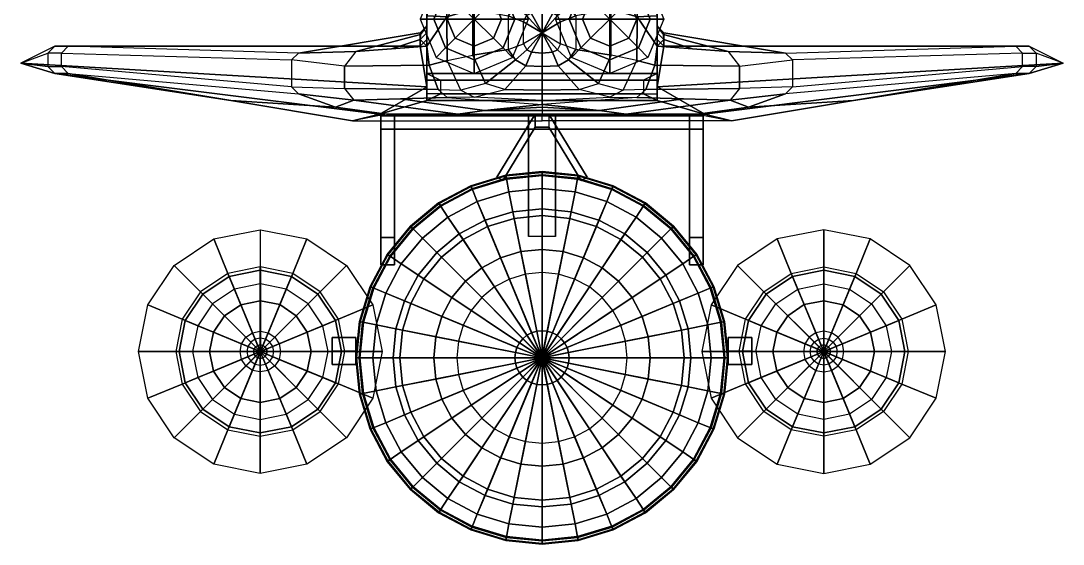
# Model space of a CAD drawing. Extents: x -203.4 to -126.4, y -13.8 to 63.5.
# Drawn here: x -203.4 to -126.4, y -13.8 to 24.9 of the extents above; entities that cross this region are included whole.
import ezdxf

# ---------------------------------------------------------------- set-up
doc = ezdxf.new("R2010")
doc.units = 0
doc.layers.get('0').update_dxf_attribs({"linetype": 'CONTINUOUS'})
for name, color, linetype in [('EXTERNAL_TANK', 7, 'CONTINUOUS'), ('LEFT_SRB', 7, 'CONTINUOUS'), ('ORBITER', 7, 'CONTINUOUS'), ('ORBITER_MOUNTS', 2, 'CONTINUOUS'), ('RIGHT_SRB', 7, 'CONTINUOUS')]:
    doc.layers.add(name, color=color, linetype=linetype)

# ---------------------------------------------------------------- blocks, each defined once
blk = doc.blocks.new('QTR_SRB')
at = {"linetype": 'CONTINUOUS'}
for points in [[(-27.059, 0.462, 12), (-26.583, -1.93, 12), (-29.124, -2.982, 4), (-29.809, 0.462, 4)], [(-26.583, -1.93, 12), (-25.228, -3.957, 12), (-27.173, -5.902, 4), (-29.124, -2.982, 4)], [(-25.228, -3.957, 12), (-23.2, -5.312, 12), (-24.253, -7.853, 4), (-27.173, -5.902, 4)], [(-23.2, -5.312, 12), (-20.809, -5.788, 12), (-20.809, -8.538, 4), (-24.253, -7.853, 4)]]:
    blk.add_3dface(points, dxfattribs=at)
at = {"color": 250, "linetype": 'CONTINUOUS'}
for points in [[(-27.059, 0.462, 12), (-26.583, -1.93, 12), (-20.809, 0.462, 12), (-27.059, 0.462, 12)], [(-26.583, -1.93, 12), (-25.228, -3.957, 12), (-20.809, 0.462, 12), (-26.583, -1.93, 12)], [(-25.228, -3.957, 12), (-23.2, -5.312, 12), (-20.809, 0.462, 12), (-25.228, -3.957, 12)], [(-23.2, -5.312, 12), (-20.809, -5.788, 12), (-20.809, 0.462, 12), (-23.2, -5.312, 12)]]:
    blk.add_3dface(points, dxfattribs=at)
at = {"color": 7, "linetype": 'CONTINUOUS'}
for points in [[(-26.583, -1.93, 12), (-26.352, -1.834, 12.75), (-26.809, 0.462, 12.75), (-27.059, 0.462, 12)], [(-21.733, 0.079, 140.05), (-26.352, -1.834, 125.05), (-26.809, 0.462, 125.05), (-21.809, 0.462, 140.05)], [(-26.352, -1.834, 12.75), (-26.352, -1.834, 125.05), (-26.809, 0.462, 125.05), (-26.809, 0.462, 12.75)], [(-21.516, -0.245, 140.05), (-25.051, -3.781, 125.05), (-26.352, -1.834, 125.05), (-21.733, 0.079, 140.05)], [(-21.309, 0.462, 140.65), (-21.809, 0.462, 140.05), (-21.733, 0.079, 140.05), (-21.271, 0.271, 140.65)], [(-21.271, 0.271, 140.65), (-21.733, 0.079, 140.05), (-21.516, -0.245, 140.05), (-21.162, 0.108, 140.65)], [(-21.162, 0.108, 140.65), (-21.516, -0.245, 140.05), (-21.191, -0.462, 140.05), (-21, 0, 140.65)], [(-21.309, 0.462, 140.65), (-21.271, 0.271, 140.65), (-20.809, 0.462, 140.85), (-21.309, 0.462, 140.65)], [(-21.271, 0.271, 140.65), (-21.162, 0.108, 140.65), (-20.809, 0.462, 140.85), (-21.271, 0.271, 140.65)], [(-21, 0, 140.65), (-21.191, -0.462, 140.05), (-20.809, -0.538, 140.05), (-20.809, -0.038, 140.65)], [(-21.162, 0.108, 140.65), (-21, 0, 140.65), (-20.809, 0.462, 140.85), (-21.162, 0.108, 140.65)], [(-21, 0, 140.65), (-20.809, -0.038, 140.65), (-20.809, 0.462, 140.85), (-21, 0, 140.65)], [(-21.191, -0.462, 140.05), (-23.105, -5.081, 125.05), (-25.051, -3.781, 125.05), (-21.516, -0.245, 140.05)], [(-20.809, -0.538, 140.05), (-20.809, -5.538, 125.05), (-23.105, -5.081, 125.05), (-21.191, -0.462, 140.05)], [(-25.228, -3.957, 12), (-25.051, -3.781, 12.75), (-26.352, -1.834, 12.75), (-26.583, -1.93, 12)], [(-25.051, -3.781, 12.75), (-25.051, -3.781, 125.05), (-26.352, -1.834, 125.05), (-26.352, -1.834, 12.75)], [(-23.2, -5.312, 12), (-23.105, -5.081, 12.75), (-25.051, -3.781, 12.75), (-25.228, -3.957, 12)], [(-23.105, -5.081, 12.75), (-23.105, -5.081, 125.05), (-25.051, -3.781, 125.05), (-25.051, -3.781, 12.75)], [(-20.809, -5.788, 12), (-20.809, -5.538, 12.75), (-23.105, -5.081, 12.75), (-23.2, -5.312, 12)], [(-20.809, -5.538, 12.75), (-20.809, -5.538, 125.05), (-23.105, -5.081, 125.05), (-23.105, -5.081, 12.75)]]:
    blk.add_3dface(points, dxfattribs=at)
at = {"color": 23, "linetype": 'CONTINUOUS'}
for points in [[(-26.352, -1.834), (-26.809, 0.462), (-25.809, 0.462, 4), (-25.428, -1.451, 4)], [(-24.559, 0.462, 8), (-25.809, 0.462, 4), (-25.428, -1.451, 4), (-24.273, -0.973, 8)], [(-24.559, 0.462, 8), (-24.273, -0.973, 8), (-22.194, -0.112, 12), (-22.309, 0.462, 12)], [(-24.273, -0.973, 8), (-23.46, -2.19, 8), (-21.869, -0.599, 12), (-22.194, -0.112, 12)], [(-23.46, -2.19, 8), (-22.244, -3.003, 8), (-21.383, -0.924, 12), (-21.869, -0.599, 12)], [(-25.051, -3.781), (-26.352, -1.834), (-25.428, -1.451, 4), (-24.344, -3.074, 4)], [(-24.273, -0.973, 8), (-25.428, -1.451, 4), (-24.344, -3.074, 4), (-23.46, -2.19, 8)], [(-22.244, -3.003, 8), (-20.809, -3.288, 8), (-20.809, -1.038, 12), (-21.383, -0.924, 12)], [(-23.46, -2.19, 8), (-24.344, -3.074, 4), (-22.722, -4.157, 4), (-22.244, -3.003, 8)], [(-23.105, -5.081), (-25.051, -3.781), (-24.344, -3.074, 4), (-22.722, -4.157, 4)], [(-22.244, -3.003, 8), (-22.722, -4.157, 4), (-20.809, -4.538, 4), (-20.809, -3.288, 8)], [(-20.809, -5.538), (-23.105, -5.081), (-22.722, -4.157, 4), (-20.809, -4.538, 4)]]:
    blk.add_3dface(points, dxfattribs=at)
blk = doc.blocks.new('SRB')
at = {"color": 7, "linetype": 'CONTINUOUS'}
for points in [[(-15.5, 0.5, 122.65), (-13.75, 0.5, 122.65), (-13.75, 1.5, 122.65), (-15.5, 1.5, 122.65)], [(-15.5, 1.5, 122.65), (-15.5, 1.5, 117.65), (-13.75, 1.5, 119.65), (-13.75, 1.5, 122.65)], [(-15.5, 0.5, 117.65), (-15.5, 1.5, 117.65), (-13.75, 1.5, 119.65), (-13.75, 0.5, 119.65)], [(-13.75, 0.5, 119.65), (-13.75, 0.5, 122.65), (-13.75, 1.5, 122.65), (-13.75, 1.5, 119.65)], [(-15.5, 0.5, 122.65), (-15.5, 0.5, 117.65), (-13.75, 0.5, 119.65), (-13.75, 0.5, 122.65)], [(-15.5, 0.5, 117.65), (-15.5, -0.5, 117.65), (-13.75, -0.5, 119.65), (-13.75, 0.5, 119.65)], [(-15.5, 0.5, 122.65), (-15.5, 0.5, 117.65), (-13.75, 0.5, 119.65), (-13.75, 0.5, 122.65)], [(-15.5, 0.5, 122.65), (-13.75, 0.5, 122.65), (-13.75, -0.5, 122.65), (-15.5, -0.5, 122.65)], [(-15.5, 0.5, 40.65), (-15.5, -0.5, 40.65), (-13.75, -0.5, 42.65), (-13.75, 0.5, 42.65)], [(-15.5, 0.5, 45.65), (-15.5, 0.5, 40.65), (-13.75, 0.5, 42.65), (-13.75, 0.5, 45.65)], [(-15.5, 0.5, 45.65), (-13.75, 0.5, 45.65), (-13.75, -0.5, 45.65), (-15.5, -0.5, 45.65)], [(-13.75, 0.5, 119.65), (-13.75, 0.5, 122.65), (-13.75, -0.5, 122.65), (-13.75, -0.5, 119.65)], [(-13.75, 0.5, 42.65), (-13.75, 0.5, 45.65), (-13.75, -0.5, 45.65), (-13.75, -0.5, 42.65)], [(-15.5, -0.5, 122.65), (-15.5, -0.5, 117.65), (-13.75, -0.5, 119.65), (-13.75, -0.5, 122.65)], [(-15.5, -0.5, 45.65), (-15.5, -0.5, 40.65), (-13.75, -0.5, 42.65), (-13.75, -0.5, 45.65)]]:
    blk.add_3dface(points, dxfattribs=at)
for p, rotation in [((-21.271, -20.347), 270), ((-41.617, 0.924), 180), ((-20.347, 21.271), 90)]:
    blk.add_blockref('QTR_SRB', p, dxfattribs=dict(rotation=rotation))
blk.add_blockref('QTR_SRB', (0, 0))
blk = doc.blocks.new('QTR_TANK')
at = {"color": 42}
for points in [[(13.693, 0, 111.342), (13.457, 0, 111.342), (13.198, -2.625, 111.342), (13.43, -2.671, 111.342)], [(13.457, 0, 110.987), (13.693, 0, 110.987), (13.43, -2.671, 110.987), (13.198, -2.625, 110.987)], [(13.75, 0, 132.5), (13.516, 0, 132.5), (13.256, -2.637, 132.5), (13.486, -2.682, 132.5)], [(13.516, 0, 132.11), (13.693, 0, 132.11), (13.43, -2.671, 132.11), (13.256, -2.637, 132.11)], [(13.693, 0, 132.11), (13.693, 0, 111.342), (13.43, -2.671, 111.342), (13.43, -2.671, 132.11)], [(13.43, -2.671, 111.342), (13.198, -2.625, 111.342), (12.433, -5.15, 111.342), (12.651, -5.24, 111.342)], [(13.198, -2.625, 110.987), (13.43, -2.671, 110.987), (12.651, -5.24, 110.987), (12.433, -5.15, 110.987)], [(13.486, -2.682, 132.5), (13.256, -2.637, 132.5), (12.487, -5.172, 132.5), (12.703, -5.262, 132.5)], [(13.256, -2.637, 132.11), (13.43, -2.671, 132.11), (12.651, -5.24, 132.11), (12.487, -5.172, 132.11)], [(13.43, -2.671, 132.11), (13.43, -2.671, 111.342), (12.651, -5.24, 111.342), (12.651, -5.24, 132.11)], [(12.651, -5.24, 111.342), (12.433, -5.15, 111.342), (11.189, -7.476, 111.342), (11.385, -7.607, 111.342)], [(12.433, -5.15, 110.987), (12.651, -5.24, 110.987), (11.385, -7.607, 110.987), (11.189, -7.476, 110.987)], [(12.703, -5.262, 132.5), (12.487, -5.172, 132.5), (11.238, -7.509, 132.5), (11.433, -7.639, 132.5)], [(12.487, -5.172, 132.11), (12.651, -5.24, 132.11), (11.385, -7.607, 132.11), (11.238, -7.509, 132.11)], [(12.651, -5.24, 132.11), (12.651, -5.24, 111.342), (11.385, -7.607, 111.342), (11.385, -7.607, 132.11)], [(11.385, -7.607, 111.342), (11.189, -7.476, 111.342), (9.516, -9.516, 111.342), (9.682, -9.682, 111.342)], [(11.189, -7.476, 110.987), (11.385, -7.607, 110.987), (9.682, -9.682, 110.987), (9.516, -9.516, 110.987)], [(11.433, -7.639, 132.5), (11.238, -7.509, 132.5), (9.557, -9.557, 132.5), (9.723, -9.723, 132.5)], [(11.238, -7.509, 132.11), (11.385, -7.607, 132.11), (9.682, -9.682, 132.11), (9.557, -9.557, 132.11)], [(11.385, -7.607, 132.11), (11.385, -7.607, 111.342), (9.682, -9.682, 111.342), (9.682, -9.682, 132.11)], [(9.682, -9.682, 111.342), (9.516, -9.516, 111.342), (7.476, -11.189, 111.342), (7.607, -11.385, 111.342)], [(9.516, -9.516, 110.987), (9.682, -9.682, 110.987), (7.607, -11.385, 110.987), (7.476, -11.189, 110.987)], [(9.723, -9.723, 132.5), (9.557, -9.557, 132.5), (7.509, -11.238, 132.5), (7.639, -11.433, 132.5)], [(9.557, -9.557, 132.11), (9.682, -9.682, 132.11), (7.607, -11.385, 132.11), (7.509, -11.238, 132.11)], [(9.682, -9.682, 132.11), (9.682, -9.682, 111.342), (7.607, -11.385, 111.342), (7.607, -11.385, 132.11)], [(7.607, -11.385, 111.342), (7.476, -11.189, 111.342), (5.15, -12.433, 111.342), (5.24, -12.651, 111.342)], [(7.476, -11.189, 110.987), (7.607, -11.385, 110.987), (5.24, -12.651, 110.987), (5.15, -12.433, 110.987)], [(7.639, -11.433, 132.5), (7.509, -11.238, 132.5), (5.172, -12.487, 132.5), (5.262, -12.703, 132.5)], [(7.509, -11.238, 132.11), (7.607, -11.385, 132.11), (5.24, -12.651, 132.11), (5.172, -12.487, 132.11)], [(7.607, -11.385, 132.11), (7.607, -11.385, 111.342), (5.24, -12.651, 111.342), (5.24, -12.651, 132.11)], [(5.24, -12.651, 111.342), (5.15, -12.433, 111.342), (2.625, -13.198, 111.342), (2.671, -13.43, 111.342)], [(5.15, -12.433, 110.987), (5.24, -12.651, 110.987), (2.671, -13.43, 110.987), (2.625, -13.198, 110.987)], [(5.262, -12.703, 132.5), (5.172, -12.487, 132.5), (2.637, -13.256, 132.5), (2.682, -13.486, 132.5)], [(5.172, -12.487, 132.11), (5.24, -12.651, 132.11), (2.671, -13.43, 132.11), (2.637, -13.256, 132.11)], [(5.24, -12.651, 132.11), (5.24, -12.651, 111.342), (2.671, -13.43, 111.342), (2.671, -13.43, 132.11)], [(2.671, -13.43, 111.342), (2.625, -13.198, 111.342), (0, -13.457, 111.342), (0, -13.693, 111.342)], [(2.625, -13.198, 110.987), (2.671, -13.43, 110.987), (0, -13.693, 110.987), (0, -13.457, 110.987)], [(2.682, -13.486, 132.5), (2.637, -13.256, 132.5), (0, -13.516, 132.5), (0, -13.75, 132.5)], [(2.637, -13.256, 132.11), (2.671, -13.43, 132.11), (0, -13.693, 132.11), (0, -13.516, 132.11)], [(2.671, -13.43, 132.11), (2.671, -13.43, 111.342), (0, -13.693, 111.342), (0, -13.693, 132.11)]]:
    blk.add_3dface(points, dxfattribs=at)
at = {"color": 30}
for points in [[(13.457, 0, 111.342), (13.457, 0, 110.987), (13.198, -2.625, 110.987), (13.198, -2.625, 111.342)], [(13.516, 0, 132.5), (13.516, 0, 132.11), (13.256, -2.637, 132.11), (13.256, -2.637, 132.5)], [(13.198, -2.625, 111.342), (13.198, -2.625, 110.987), (12.433, -5.15, 110.987), (12.433, -5.15, 111.342)], [(13.256, -2.637, 132.5), (13.256, -2.637, 132.11), (12.487, -5.172, 132.11), (12.487, -5.172, 132.5)], [(12.433, -5.15, 111.342), (12.433, -5.15, 110.987), (11.189, -7.476, 110.987), (11.189, -7.476, 111.342)], [(12.487, -5.172, 132.5), (12.487, -5.172, 132.11), (11.238, -7.509, 132.11), (11.238, -7.509, 132.5)], [(11.189, -7.476, 111.342), (11.189, -7.476, 110.987), (9.516, -9.516, 110.987), (9.516, -9.516, 111.342)], [(11.238, -7.509, 132.5), (11.238, -7.509, 132.11), (9.557, -9.557, 132.11), (9.557, -9.557, 132.5)], [(9.516, -9.516, 111.342), (9.516, -9.516, 110.987), (7.476, -11.189, 110.987), (7.476, -11.189, 111.342)], [(9.557, -9.557, 132.5), (9.557, -9.557, 132.11), (7.509, -11.238, 132.11), (7.509, -11.238, 132.5)], [(7.476, -11.189, 111.342), (7.476, -11.189, 110.987), (5.15, -12.433, 110.987), (5.15, -12.433, 111.342)], [(7.509, -11.238, 132.5), (7.509, -11.238, 132.11), (5.172, -12.487, 132.11), (5.172, -12.487, 132.5)], [(5.15, -12.433, 111.342), (5.15, -12.433, 110.987), (2.625, -13.198, 110.987), (2.625, -13.198, 111.342)], [(5.172, -12.487, 132.5), (5.172, -12.487, 132.11), (2.637, -13.256, 132.11), (2.637, -13.256, 132.5)], [(2.625, -13.198, 111.342), (2.625, -13.198, 110.987), (0, -13.457, 110.987), (0, -13.457, 111.342)], [(2.637, -13.256, 132.5), (2.637, -13.256, 132.11), (0, -13.516, 132.11), (0, -13.516, 132.5)]]:
    blk.add_3dface(points, dxfattribs=at)
at = {"layer": 'EXTERNAL_TANK', "color": 42, "linetype": 'CONTINUOUS'}
for points in [[(6.179, -1.229, 30), (6.3, 0, 30), (0, 0, 29)], [(5.82, -2.411, 30), (6.179, -1.229, 30), (0, 0, 29)], [(5.238, -3.5, 30), (5.82, -2.411, 30), (0, 0, 29)], [(4.455, -4.455, 30), (5.238, -3.5, 30), (0, 0, 29)], [(3.5, -5.238, 30), (4.455, -4.455, 30), (0, 0, 29)], [(2.411, -5.82, 30), (3.5, -5.238, 30), (0, 0, 29)], [(1.229, -6.179, 30), (2.411, -5.82, 30), (0, 0, 29)], [(0, -6.3, 30), (1.229, -6.179, 30), (0, 0, 29)], [(1.663, -1.111, 170), (6.652, -4.445, 162), (7.391, -3.061, 162), (1.848, -0.765, 170)], [(1.848, -0.765, 170), (7.391, -3.061, 162), (7.846, -1.561, 162), (1.962, -0.39, 170)], [(1.962, -0.39, 170), (7.846, -1.561, 162), (8, 0, 162), (2, 0, 170)], [(6.179, -1.229, 30), (6.3, 0, 30), (11, 0, 32), (10.789, -2.146, 32)], [(7.846, -1.561, 162), (10.298, -2.048, 156.5), (10.5, 0, 156.5), (8, 0, 162)], [(10.298, -2.048, 156.5), (12.26, -2.439, 148.5), (12.5, 0, 148.5), (10.5, 0, 156.5)], [(11, 0, 32), (12.5, 0, 34), (12.26, -2.439, 34), (10.789, -2.146, 32)], [(12.26, -2.439, 148.5), (12.5, 0, 148.5), (13.5, 0, 140.5), (13.241, -2.634, 140.5)], [(13.241, -2.634, 36), (12.26, -2.439, 34), (12.5, 0, 34), (13.5, 0, 36)], [(13.241, -2.634, 140.5), (13.5, 0, 140.5), (13.75, 0, 132.5), (13.486, -2.682, 132.5)], [(13.486, -2.682, 38), (13.75, 0, 38), (13.5, 0, 36), (13.241, -2.634, 36)], [(13.486, -2.682, 111), (13.75, 0, 111), (13.75, 0, 38), (13.486, -2.682, 38)], [(1.111, -1.663, 170), (4.445, -6.652, 162), (5.657, -5.657, 162), (1.414, -1.414, 170)], [(1.414, -1.414, 170), (5.657, -5.657, 162), (6.652, -4.445, 162), (1.663, -1.111, 170)], [(5.82, -2.411, 30), (6.179, -1.229, 30), (10.789, -2.146, 32), (10.163, -4.21, 32)], [(0, -2, 170), (0, -8, 162), (1.561, -7.846, 162), (0.39, -1.962, 170)], [(0.39, -1.962, 170), (1.561, -7.846, 162), (3.061, -7.391, 162), (0.765, -1.848, 170)], [(0.765, -1.848, 170), (3.061, -7.391, 162), (4.445, -6.652, 162), (1.111, -1.663, 170)], [(7.391, -3.061, 162), (9.701, -4.018, 156.5), (10.298, -2.048, 156.5), (7.846, -1.561, 162)], [(9.701, -4.018, 156.5), (11.548, -4.784, 148.5), (12.26, -2.439, 148.5), (10.298, -2.048, 156.5)], [(10.789, -2.146, 32), (12.26, -2.439, 34), (11.548, -4.784, 34), (10.163, -4.21, 32)], [(5.238, -3.5, 30), (5.82, -2.411, 30), (10.163, -4.21, 32), (9.146, -6.111, 32)], [(6.652, -4.445, 162), (8.73, -5.833, 156.5), (9.701, -4.018, 156.5), (7.391, -3.061, 162)], [(11.548, -4.784, 148.5), (12.26, -2.439, 148.5), (13.241, -2.634, 140.5), (12.472, -5.166, 140.5)], [(12.472, -5.166, 36), (11.548, -4.784, 34), (12.26, -2.439, 34), (13.241, -2.634, 36)], [(12.472, -5.166, 140.5), (13.241, -2.634, 140.5), (13.486, -2.682, 132.5), (12.703, -5.262, 132.5)], [(12.703, -5.262, 38), (13.486, -2.682, 38), (13.241, -2.634, 36), (12.472, -5.166, 36)], [(12.703, -5.262, 111), (13.486, -2.682, 111), (13.486, -2.682, 38), (12.703, -5.262, 38)], [(4.455, -4.455, 30), (5.238, -3.5, 30), (9.146, -6.111, 32), (7.778, -7.778, 32)], [(3.5, -5.238, 30), (4.455, -4.455, 30), (7.778, -7.778, 32), (6.111, -9.146, 32)], [(5.657, -5.657, 162), (7.425, -7.425, 156.5), (8.73, -5.833, 156.5), (6.652, -4.445, 162)], [(8.73, -5.833, 156.5), (10.393, -6.945, 148.5), (11.548, -4.784, 148.5), (9.701, -4.018, 156.5)], [(10.163, -4.21, 32), (11.548, -4.784, 34), (10.393, -6.945, 34), (9.146, -6.111, 32)], [(2.411, -5.82, 30), (3.5, -5.238, 30), (6.111, -9.146, 32), (4.21, -10.163, 32)], [(10.393, -6.945, 148.5), (11.548, -4.784, 148.5), (12.472, -5.166, 140.5), (11.225, -7.5, 140.5)], [(11.225, -7.5, 36), (10.393, -6.945, 34), (11.548, -4.784, 34), (12.472, -5.166, 36)], [(11.225, -7.5, 140.5), (12.472, -5.166, 140.5), (12.703, -5.262, 132.5), (11.433, -7.639, 132.5)], [(11.433, -7.639, 38), (12.703, -5.262, 38), (12.472, -5.166, 36), (11.225, -7.5, 36)], [(11.433, -7.639, 111), (12.703, -5.262, 111), (12.703, -5.262, 38), (11.433, -7.639, 38)], [(1.229, -6.179, 30), (2.411, -5.82, 30), (4.21, -10.163, 32), (2.146, -10.789, 32)], [(4.445, -6.652, 162), (5.833, -8.73, 156.5), (7.425, -7.425, 156.5), (5.657, -5.657, 162)], [(7.425, -7.425, 156.5), (8.839, -8.839, 148.5), (10.393, -6.945, 148.5), (8.73, -5.833, 156.5)], [(9.146, -6.111, 32), (10.393, -6.945, 34), (8.839, -8.839, 34), (7.778, -7.778, 32)], [(0, -6.3, 30), (1.229, -6.179, 30), (2.146, -10.789, 32), (0, -11, 32)], [(3.061, -7.391, 162), (4.018, -9.701, 156.5), (5.833, -8.73, 156.5), (4.445, -6.652, 162)], [(1.561, -7.846, 162), (2.048, -10.298, 156.5), (4.018, -9.701, 156.5), (3.061, -7.391, 162)], [(5.833, -8.73, 156.5), (6.945, -10.393, 148.5), (8.839, -8.839, 148.5), (7.425, -7.425, 156.5)], [(8.839, -8.839, 148.5), (10.393, -6.945, 148.5), (11.225, -7.5, 140.5), (9.546, -9.546, 140.5)], [(9.546, -9.546, 36), (8.839, -8.839, 34), (10.393, -6.945, 34), (11.225, -7.5, 36)], [(9.546, -9.546, 140.5), (11.225, -7.5, 140.5), (11.433, -7.639, 132.5), (9.723, -9.723, 132.5)], [(9.723, -9.723, 38), (11.433, -7.639, 38), (11.225, -7.5, 36), (9.546, -9.546, 36)], [(9.723, -9.723, 111), (11.433, -7.639, 111), (11.433, -7.639, 38), (9.723, -9.723, 38)], [(0, -8, 162), (0, -10.5, 156.5), (2.048, -10.298, 156.5), (1.561, -7.846, 162)], [(7.778, -7.778, 32), (8.839, -8.839, 34), (6.945, -10.393, 34), (6.111, -9.146, 32)], [(4.018, -9.701, 156.5), (4.784, -11.548, 148.5), (6.945, -10.393, 148.5), (5.833, -8.73, 156.5)], [(6.111, -9.146, 32), (6.945, -10.393, 34), (4.784, -11.548, 34), (4.21, -10.163, 32)], [(6.945, -10.393, 148.5), (8.839, -8.839, 148.5), (9.546, -9.546, 140.5), (7.5, -11.225, 140.5)], [(7.5, -11.225, 36), (6.945, -10.393, 34), (8.839, -8.839, 34), (9.546, -9.546, 36)], [(2.048, -10.298, 156.5), (2.439, -12.26, 148.5), (4.784, -11.548, 148.5), (4.018, -9.701, 156.5)], [(7.5, -11.225, 140.5), (9.546, -9.546, 140.5), (9.723, -9.723, 132.5), (7.639, -11.433, 132.5)], [(7.639, -11.433, 38), (9.723, -9.723, 38), (9.546, -9.546, 36), (7.5, -11.225, 36)], [(7.639, -11.433, 111), (9.723, -9.723, 111), (9.723, -9.723, 38), (7.639, -11.433, 38)], [(0, -10.5, 156.5), (0, -12.5, 148.5), (2.439, -12.26, 148.5), (2.048, -10.298, 156.5)], [(4.21, -10.163, 32), (4.784, -11.548, 34), (2.439, -12.26, 34), (2.146, -10.789, 32)], [(4.784, -11.548, 148.5), (6.945, -10.393, 148.5), (7.5, -11.225, 140.5), (5.166, -12.472, 140.5)], [(5.166, -12.472, 36), (4.784, -11.548, 34), (6.945, -10.393, 34), (7.5, -11.225, 36)], [(2.146, -10.789, 32), (2.439, -12.26, 34), (0, -12.5, 34), (0, -11, 32)], [(2.439, -12.26, 148.5), (4.784, -11.548, 148.5), (5.166, -12.472, 140.5), (2.634, -13.241, 140.5)], [(2.634, -13.241, 36), (2.439, -12.26, 34), (4.784, -11.548, 34), (5.166, -12.472, 36)], [(5.166, -12.472, 140.5), (7.5, -11.225, 140.5), (7.639, -11.433, 132.5), (5.262, -12.703, 132.5)], [(5.262, -12.703, 38), (7.639, -11.433, 38), (7.5, -11.225, 36), (5.166, -12.472, 36)], [(5.262, -12.703, 111), (7.639, -11.433, 111), (7.639, -11.433, 38), (5.262, -12.703, 38)], [(0, -12.5, 148.5), (2.439, -12.26, 148.5), (2.634, -13.241, 140.5), (0, -13.5, 140.5)], [(0, -13.5, 36), (0, -12.5, 34), (2.439, -12.26, 34), (2.634, -13.241, 36)], [(2.634, -13.241, 140.5), (5.166, -12.472, 140.5), (5.262, -12.703, 132.5), (2.682, -13.486, 132.5)], [(2.682, -13.486, 38), (5.262, -12.703, 38), (5.166, -12.472, 36), (2.634, -13.241, 36)], [(2.682, -13.486, 111), (5.262, -12.703, 111), (5.262, -12.703, 38), (2.682, -13.486, 38)], [(0, -13.5, 140.5), (2.634, -13.241, 140.5), (2.682, -13.486, 132.5), (0, -13.75, 132.5)], [(0, -13.75, 38), (2.682, -13.486, 38), (2.634, -13.241, 36), (0, -13.5, 36)], [(0, -13.75, 111), (2.682, -13.486, 111), (2.682, -13.486, 38), (0, -13.75, 38)]]:
    blk.add_3dface(points, dxfattribs=at)
at = {"layer": 'EXTERNAL_TANK', "color": 251, "linetype": 'CONTINUOUS'}
for points in [[(0, 0, 173), (0.354, -0.354, 171.5), (0.416, -0.278, 171.5), (0, 0, 173)], [(0, 0, 173), (0.278, -0.416, 171.5), (0.354, -0.354, 171.5), (0, 0, 173)], [(0, 0, 173), (0.191, -0.462, 171.5), (0.278, -0.416, 171.5), (0, 0, 173)], [(0, 0, 173), (0.098, -0.49, 171.5), (0.191, -0.462, 171.5), (0, 0, 173)], [(0, 0, 173), (0, -0.5, 171.5), (0.098, -0.49, 171.5), (0, 0, 173)], [(0, 0, 173), (0.49, -0.098, 171.5), (0.5, 0, 171.5), (0, 0, 173)], [(0, 0, 173), (0.462, -0.191, 171.5), (0.49, -0.098, 171.5), (0, 0, 173)], [(0, 0, 173), (0.416, -0.278, 171.5), (0.462, -0.191, 171.5), (0, 0, 173)], [(0, -2, 170), (0.39, -1.962, 170), (0.098, -0.49, 171.5), (0, -0.5, 171.5)], [(0.39, -1.962, 170), (0.765, -1.848, 170), (0.191, -0.462, 171.5), (0.098, -0.49, 171.5)], [(0.765, -1.848, 170), (1.111, -1.663, 170), (0.278, -0.416, 171.5), (0.191, -0.462, 171.5)], [(1.111, -1.663, 170), (1.414, -1.414, 170), (0.354, -0.354, 171.5), (0.278, -0.416, 171.5)], [(1.414, -1.414, 170), (1.663, -1.111, 170), (0.416, -0.278, 171.5), (0.354, -0.354, 171.5)], [(1.663, -1.111, 170), (1.848, -0.765, 170), (0.462, -0.191, 171.5), (0.416, -0.278, 171.5)], [(1.848, -0.765, 170), (1.962, -0.39, 170), (0.49, -0.098, 171.5), (0.462, -0.191, 171.5)], [(1.962, -0.39, 170), (2, 0, 170), (0.5, 0, 171.5), (0.49, -0.098, 171.5)]]:
    blk.add_3dface(points, dxfattribs=at)
blk = doc.blocks.new('ET')
at = {"layer": 'ORBITER_MOUNTS', "color": 2, "linetype": 'CONTINUOUS'}
for points in [[(-11.908, 17.875, 38), (-10.908, 17.875, 38), (-10.908, 6.875, 38), (-11.908, 6.875, 38)], [(-10.908, 8.875, 52), (-11.908, 8.875, 52), (-11.908, 17.875, 41), (-10.908, 17.875, 41)], [(-11.908, 17.875, 41), (-11.908, 16.875, 41), (-11.908, 8.875, 51), (-11.908, 8.875, 52)], [(-10.908, 17.875, 41), (-11.908, 17.875, 41), (-11.908, 17.875, 38), (-10.908, 17.875, 38)], [(-11.908, 17.875, 38), (-11.908, 17.875, 41), (-11.908, 16.875, 41), (-11.908, 16.875, 38)], [(-10.908, 17.875, 41), (-10.908, 16.875, 41), (-10.908, 8.875, 51), (-10.908, 8.875, 52)], [(-10.908, 17.875, 38), (-10.908, 17.875, 41), (-10.908, 16.875, 41), (-10.908, 16.875, 38)], [(10.908, 17.875, 39), (-10.908, 17.875, 39), (-10.908, 17.875, 41), (10.908, 17.875, 41)], [(10.908, 17.875, 41), (10.908, 16.875, 41), (-10.908, 16.875, 41), (-10.908, 17.875, 41)], [(10.908, 17.875, 39), (10.908, 16.875, 39), (-10.908, 16.875, 39), (-10.908, 17.875, 39)], [(-0.5, 18, 111), (-0.5, 17.036, 111), (-2.899, 13.082, 111), (-3.326, 13.342, 111)], [(-0.5, 18, 110), (-0.5, 17.036, 110), (-2.899, 13.082, 110), (-3.326, 13.342, 110)], [(-3.326, 13.342, 111), (-3.326, 13.342, 110), (-0.5, 18, 110), (-0.5, 18, 111)], [(1, 8.951, 37.5), (-1, 8.951, 37.5), (-1, 17.875, 37.5), (1, 17.875, 37.5)], [(1, 8.951, 43.5), (-1, 8.951, 43.5), (-1, 17.875, 43.5), (1, 17.875, 43.5)], [(-1, 17.875, 37.5), (-1, 17.875, 43.5), (-1, 8.951, 43.5), (-1, 8.951, 37.5)], [(1, 17.875, 43.5), (-1, 17.875, 43.5), (-1, 17.875, 37.5), (1, 17.875, 37.5)], [(0.5, 17.036, 111), (-0.5, 17.036, 111), (-0.5, 18, 111), (0.5, 18, 111)], [(0.5, 17.036, 110), (-0.5, 17.036, 110), (-0.5, 18, 110), (0.5, 18, 110)], [(-0.5, 18, 111), (-0.5, 18, 110), (0.5, 18, 110), (0.5, 18, 111)], [(0.5, 18, 111), (0.5, 17.036, 111), (2.899, 13.082, 111), (3.326, 13.342, 111)], [(0.5, 18, 110), (0.5, 17.036, 110), (2.899, 13.082, 110), (3.326, 13.342, 110)], [(0.5, 18, 111), (0.5, 18, 110), (3.326, 13.342, 110), (3.326, 13.342, 111)], [(1, 17.875, 43.5), (1, 8.951, 43.5), (1, 8.951, 37.5), (1, 17.875, 37.5)], [(10.908, 17.875, 41), (10.908, 16.875, 41), (10.908, 8.875, 51), (10.908, 8.875, 52)], [(10.908, 17.875, 38), (10.908, 17.875, 41), (10.908, 16.875, 41), (10.908, 16.875, 38)], [(11.908, 8.875, 52), (10.908, 8.875, 52), (10.908, 17.875, 41), (11.908, 17.875, 41)], [(11.908, 17.875, 41), (10.908, 17.875, 41), (10.908, 17.875, 38), (11.908, 17.875, 38)], [(10.908, 17.875, 38), (11.908, 17.875, 38), (11.908, 6.875, 38), (10.908, 6.875, 38)], [(11.908, 17.875, 38), (11.908, 17.875, 41), (11.908, 16.875, 41), (11.908, 16.875, 38)], [(11.908, 17.875, 41), (11.908, 16.875, 41), (11.908, 8.875, 51), (11.908, 8.875, 52)], [(-0.5, 17.036, 111), (-0.5, 17.036, 110), (-2.899, 13.082, 110), (-2.899, 13.082, 111)], [(-0.5, 17.036, 111), (-0.5, 17.036, 110), (0.5, 17.036, 110), (0.5, 17.036, 111)], [(0.5, 17.036, 110), (0.5, 17.036, 111), (2.899, 13.082, 111), (2.899, 13.082, 110)], [(-10.908, 16.875, 39), (-10.908, 8.875, 39), (-11.908, 8.875, 39), (-11.908, 16.875, 39)], [(-11.908, 16.875, 41), (-10.908, 16.875, 41), (-10.908, 8.875, 51), (-11.908, 8.875, 51)], [(-11.908, 8.875, 38), (-11.908, 8.875, 39), (-11.908, 16.875, 39), (-11.908, 16.875, 38)], [(-11.908, 16.875, 41), (-11.908, 16.875, 39), (-10.908, 16.875, 39), (-10.908, 16.875, 41)], [(-10.908, 8.875, 38), (-10.908, 8.875, 39), (-10.908, 16.875, 39), (-10.908, 16.875, 38)], [(10.908, 16.875, 39), (-10.908, 16.875, 39), (-10.908, 16.875, 41), (10.908, 16.875, 41)], [(10.908, 8.875, 38), (10.908, 8.875, 39), (10.908, 16.875, 39), (10.908, 16.875, 38)], [(10.908, 16.875, 41), (11.908, 16.875, 41), (11.908, 8.875, 51), (10.908, 8.875, 51)], [(10.908, 16.875, 41), (10.908, 16.875, 39), (11.908, 16.875, 39), (11.908, 16.875, 41)], [(11.908, 16.875, 39), (11.908, 8.875, 39), (10.908, 8.875, 39), (10.908, 16.875, 39)], [(11.908, 8.875, 38), (11.908, 8.875, 39), (11.908, 16.875, 39), (11.908, 16.875, 38)], [(-11.908, 8.875, 52), (-11.908, 6.875, 52), (-10.908, 6.875, 52), (-10.908, 8.875, 52)], [(-10.908, 8.875, 39), (-10.908, 8.875, 51), (-11.908, 8.875, 51), (-11.908, 8.875, 39)], [(-11.908, 8.875, 38), (-11.908, 6.875, 38), (-11.908, 6.875, 52), (-11.908, 8.875, 52)], [(-10.908, 8.875, 38), (-10.908, 6.875, 38), (-10.908, 6.875, 52), (-10.908, 8.875, 52)], [(10.908, 8.875, 38), (10.908, 6.875, 38), (10.908, 6.875, 52), (10.908, 8.875, 52)], [(11.908, 8.875, 39), (11.908, 8.875, 51), (10.908, 8.875, 51), (10.908, 8.875, 39)], [(10.908, 8.875, 52), (10.908, 6.875, 52), (11.908, 6.875, 52), (11.908, 8.875, 52)], [(11.908, 8.875, 38), (11.908, 6.875, 38), (11.908, 6.875, 52), (11.908, 8.875, 52)]]:
    blk.add_3dface(points, dxfattribs=at)
for rotation in [180, 90, 270]:
    blk.add_blockref('QTR_TANK', (0, 0), dxfattribs=dict(rotation=rotation))
blk.add_blockref('QTR_TANK', (0, 0))
blk = doc.blocks.new('ORBITER_HALF')
at = {"linetype": 'CONTINUOUS'}
for points in [[(1, 39.5, -113), (0, 38, -121.5), (0, 39, -121.5), (0, 39.5, -121)], [(1, 16.5, -90), (0, 19.5, -111), (0, 38, -121.5), (1, 39.5, -113)], [(0, 39.5, -112.5), (1, 39.5, -113), (0, 39.5, -121)], [(0, 16.5, -89.5), (0, 39.5, -112.5), (1, 39.5, -113), (1, 16.5, -90)], [(1, 13.5, -89.5), (0, 13.5, -101), (0, 19.5, -111), (1, 16.5, -90)], [(3.195, 16.338, -105), (3.84, 15.488, -94), (5.288, 16.246, -94), (5.03, 17.5, -105)], [(5.03, 17.5, -105), (5.288, 16.246, -94), (7.556, 16.246, -94), (7.702, 17.5, -105)], [(7.556, 16.246, -94), (7.702, 17.5, -105), (10.226, 16.977, -105), (9.255, 15.804, -94)], [(9.255, 15.804, -94), (10.226, 16.977, -105), (11.796, 15.275, -105), (10.39, 14.477, -94)], [(1, 13.5, -89.5), (1, 16.5, -90), (0, 16.5, -89.5), (0, 13.5, -89)], [(2.581, 13.34, -94), (3.84, 15.488, -94), (3.195, 16.338, -105), (2, 13.5, -105)], [(3.39, 13.339, -89), (5.288, 16.246, -94), (7.556, 16.246, -94), (5.119, 13.257, -89)], [(3.39, 13.339, -89), (5.288, 16.246, -94), (3.84, 15.488, -94)], [(7.556, 16.246, -94), (9.255, 15.804, -94), (6.653, 12.468, -89), (5.119, 13.257, -89)], [(3.39, 13.339, -89), (2.581, 13.34, -94), (3.84, 15.488, -94)], [(9.255, 15.804, -94), (10.39, 14.477, -94), (6.653, 12.468, -89)], [(10.39, 14.477, -94), (11.796, 15.275, -105), (12.5, 13.102, -105), (11.144, 12.96, -94)], [(10.39, 14.477, -94), (11.144, 12.96, -94), (8.036, 10.893, -89), (6.653, 12.468, -89)], [(0, 13.5, -42), (0, 13.5, -105), (5.119, 13.257, -105), (5.119, 13.257, -42)], [(0, 13, -20.25), (0, 13.5, -22), (2.75, 13, -22), (0, 13, -20.25)], [(2.75, 13, -22), (0, 13.5, -22), (0, 13, -20.25), (2.75, 13, -22)], [(0, 13.5, -27), (3.82, 13.236, -27), (5.119, 13.257, -42), (0, 13.5, -42)], [(0, 13.5, -22), (0, 13.5, -27), (3.82, 13.236, -27), (2.75, 13, -22)], [(2.75, 13, -22), (3.82, 13.236, -27), (5.627, 11.752, -27), (4.3, 11.5, -22)], [(5.627, 11.752, -27), (3.82, 13.236, -27), (5.119, 13.257, -42), (6.653, 12.468, -42)], [(5.119, 13.257, -105), (6.653, 12.468, -105), (6.653, 12.468, -42), (5.119, 13.257, -42)], [(11.144, 12.96, -94), (12.5, 13.102, -105), (12.5, 10.344, -105), (11.144, 10.055, -94)], [(0, 12, -19), (1, 12, -19), (2.75, 13, -22), (0, 13, -20.25)], [(2.75, 13, -22), (1, 12, -19), (2, 12, -19), (2.75, 13, -22)], [(2.75, 13, -22), (2.9, 11.5, -20.5), (2, 12, -19), (2.75, 13, -22)], [(2.75, 13, -22), (4.3, 11.5, -22), (2.9, 11.5, -20.5), (2.75, 13, -22)], [(5.627, 11.752, -27), (6.695, 10.159, -27), (8.036, 10.893, -42), (6.653, 12.468, -42)], [(6.653, 12.468, -42), (8.036, 10.893, -42), (8.036, 10.893, -105), (6.653, 12.468, -105)], [(11.144, 12.96, -94), (11.144, 10.055, -94), (8.036, 10.893, -89)], [(0, 12, -19), (1, 12, -19), (0.5, 9, -16), (0, 9, -16)], [(4.3, 11.5, -22), (5.627, 11.752, -27), (6.695, 10.159, -27), (5.5, 10, -22)], [(7.954, 4.582, -27), (6.695, 10.159, -27), (8.036, 10.893, -42), (8.5, 8.753, -42)], [(8.036, 10.893, -89), (11.144, 10.055, -94), (10.766, 8.916, -94), (8.5, 8.753, -89)], [(8.036, 10.893, -42), (8.5, 8.753, -42), (8.5, 8.753, -105), (8.036, 10.893, -105)], [(7.663, 4.402, -22), (5.5, 10, -22), (6.695, 10.159, -27), (7.954, 4.582, -27)], [(10.766, 8.916, -94), (11.914, 8.545, -105), (12.5, 10.344, -105), (11.144, 10.055, -94)], [(12.5, 10.344, -110), (12.5, 10.344, -105), (11.914, 8.545, -105), (11.914, 8.545, -110)], [(5.5, 10, -22), (5.25, 8.28, -16), (6.6, 6.75, -16), (5.5, 10, -22)], [(5.5, 10, -22), (7.663, 4.402, -22), (7, 5, -16), (6.6, 6.75, -16)], [(0, 5.25, -8), (2, 9, -16), (0, 9, -16), (0, 5.25, -8)], [(2.364, 5.133, -8), (5.25, 8.28, -16), (2, 9, -16), (0, 5.25, -8)], [(0.5, 9, -16), (2.5, 9, -16.2), (2, 9, -16), (0.5, 9, -16)], [(2, 9, -16), (5.25, 8.28, -16), (2.5, 9, -16.2), (2, 9, -16)], [(8.5, 8.753, -42), (7.954, 4.582, -27), (8.5, 1.25, -27), (8.5, 0, -42)], [(8.5, 8.753, -89), (10.766, 8.916, -94), (9.885, 7.843, -94)], [(8.5, 7.527, -94), (9.885, 7.843, -94), (8.5, 8.753, -89)], [(8.5, 6.5, -103), (8.5, 8.753, -87), (8.5, -0.5, -87), (8.5, -3, -105)], [(8.5, 8.753, -87), (8.5, 6.5, -103), (8.5, 6.5, -105), (8.5, 8.753, -105)], [(8.5, 8.753, -57), (8.5, 8.753, -72), (8.5, 0.5, -72), (8.5, 0.5, -57)], [(8.5, 0.5, -72), (8.5, -0.5, -87), (8.5, 8.753, -87), (8.5, 8.753, -72)], [(8.5, 0.5, -57), (8.5, 8.753, -57), (8.5, 8.753, -42), (8.5, 0, -42)], [(9.885, 7.843, -94), (10.647, 7.431, -105), (11.914, 8.545, -105), (10.766, 8.916, -94)], [(10.647, 7.431, -110), (11.914, 8.545, -110), (11.914, 8.545, -105), (10.647, 7.431, -105)], [(4.393, 3.788, -8), (6.6, 6.75, -16), (5.25, 8.28, -16), (2.364, 5.133, -8)], [(8.5, 7.527, -94), (8.5, 6.5, -105), (10.647, 7.431, -105), (9.885, 7.843, -94)], [(8.5, 6.5, -110), (8.5, 6.5, -105), (10.647, 7.431, -105), (10.647, 7.431, -110)], [(4.393, 3.788, -8), (7, 5, -16), (6.6, 6.75, -16)], [(7, 5, -16), (7.663, 4.402, -22), (8.5, 1.25, -22), (7.024, 1.174, -16)], [(7.663, 4.402, -22), (8.5, 1.25, -22), (8.5, 1.25, -27), (7.954, 4.582, -27)], [(8.5, 1.25, -22), (8.5, -1, -22), (7.024, 1.174, -16), (8.5, 1.25, -22)], [(8.5, 1.25, -27), (8.5, -1, -27), (9, -0.5, -42), (8.5, 0, -42)], [(8.5, 1.25, -22), (8.5, -1, -22), (8.5, -1, -27), (8.5, 1.25, -27)], [(8.5, 0.5, -57), (8.967, -0.127, -57), (9, 0, -72), (8.5, 0.5, -72)], [(8.5, -0.5, -87), (8.5, 0.5, -72), (9, 0, -72), (9, -1, -87)], [(9, -0.5, -42), (8.967, -0.127, -57), (8.5, 0.5, -57), (8.5, 0, -42)], [(35, -1, -85), (9, -1, -87), (9, 0, -72), (18, -1.5, -67)], [(8.5, -0.5, -87), (9, -1, -87), (8.5, -4, -105), (8.5, -0.5, -87)], [(8.5, -3, -105), (8.5, -0.5, -87), (8.5, -4, -105)], [(9, -0.5, -42), (8.5, -1, -22), (11.129, -1.195, -42)], [(9, -0.5, -42), (11.129, -1.195, -42), (13.759, -1.391, -57), (8.967, -0.127, -57)], [(36, -1, -87), (38.5, -2.25, -100), (8.5, -4, -105), (9, -1, -87)], [(13.759, -1.391, -57), (11.129, -1.195, -42), (8.5, -1, -22)], [(9, -1, -87), (36, -1, -87), (35, -1, -85)], [(23, -5, -87), (36, -3, -87), (35, -3, -85)]]:
    blk.add_3dface(points, dxfattribs=at)
at = {"color": 250, "linetype": 'CONTINUOUS'}
for points in [[(5.119, 13.257, -105), (1.969, 13.367, -105), (7.702, 17.5, -105), (10.226, 16.977, -105)], [(1.969, 13.367, -105), (3.195, 16.338, -105), (5.03, 17.5, -105), (7.702, 17.5, -105)], [(5.119, 13.257, -105), (10.226, 16.977, -105), (11.796, 15.275, -105), (10.5, 13.102, -105)], [(7.532, 15.367, -105), (7.178, 15.721, -110.5), (8.592, 16.307, -110.5), (8.592, 15.807, -105)], [(8.592, 15.807, -105), (8.592, 16.307, -110.5), (10.006, 15.721, -110.5), (9.653, 15.367, -105)], [(7.092, 14.307, -105), (6.592, 14.307, -110.5), (7.178, 15.721, -110.5), (7.532, 15.367, -105)], [(7.532, 15.367, -105), (8.592, 15.807, -105), (8.592, 14.307, -105)], [(8.592, 15.807, -105), (9.653, 15.367, -105), (8.592, 14.307, -105)], [(9.653, 15.367, -105), (10.006, 15.721, -110.5), (10.592, 14.307, -110.5), (10.092, 14.307, -105)], [(7.092, 14.307, -105), (7.532, 15.367, -105), (8.592, 14.307, -105)], [(9.653, 15.367, -105), (10.092, 14.307, -105), (8.592, 14.307, -105)], [(10.5, 13.102, -105), (12.5, 13.102, -105), (11.796, 15.275, -105)], [(7.532, 13.246, -105), (7.178, 12.893, -110.5), (6.592, 14.307, -110.5), (7.092, 14.307, -105)], [(7.532, 13.246, -105), (7.092, 14.307, -105), (8.592, 14.307, -105)], [(8.592, 12.807, -105), (7.532, 13.246, -105), (8.592, 14.307, -105)], [(10.092, 14.307, -105), (9.653, 13.246, -105), (8.592, 14.307, -105)], [(9.653, 13.246, -105), (8.592, 12.807, -105), (8.592, 14.307, -105)], [(10.092, 14.307, -105), (10.592, 14.307, -110.5), (10.006, 12.893, -110.5), (9.653, 13.246, -105)], [(5.119, 13.257, -105), (8.5, 6.5, -110), (8.5, 6.5, -105), (10.5, 13.102, -105)], [(8.592, 12.807, -105), (8.592, 12.307, -110.5), (7.178, 12.893, -110.5), (7.532, 13.246, -105)], [(11.914, 8.545, -110), (10.647, 7.431, -110), (8.5, 6.5, -110), (10.5, 13.102, -110)], [(10.5, 13.102, -105), (10.5, 13.102, -110), (8.5, 6.5, -110), (8.5, 6.5, -105)], [(9.653, 13.246, -105), (10.006, 12.893, -110.5), (8.592, 12.307, -110.5), (8.592, 12.807, -105)], [(10.5, 13.102, -110), (12.5, 13.102, -110), (12.5, 10.344, -110), (11.914, 8.545, -110)], [(10.5, 13.102, -105), (10.5, 13.102, -110), (12.5, 13.102, -110), (12.5, 13.102, -105)], [(1, 12, -19), (2, 12, -19), (2.5, 9, -16.2), (0.5, 9, -16)], [(2, 12, -19), (2.9, 11.5, -20.5), (5.25, 8.28, -16), (2.5, 9, -16.2)], [(5.25, 8.28, -16), (2.9, 11.5, -20.5), (4.3, 11.5, -22), (5.5, 10, -22)], [(8.5, 6.5, -103), (8.5, -3, -105), (0, -3, -105), (0, 6.5, -103)], [(1.192, 2.437, -2.5), (0, 2.5, -2.5), (0, 5.25, -8), (2.364, 5.133, -8)], [(4.393, 3.788, -8), (2.364, 5.133, -8), (1.192, 2.437, -2.5), (1.969, 1.965, -2.5)], [(4.393, 3.788, -8), (7, 5, -16), (7.024, 1.174, -16), (5.108, 1.727, -8)], [(2.5, 1.25, -2.5), (1.969, 1.965, -2.5), (4.393, 3.788, -8), (5.108, 1.727, -8)], [(0, 1.5, -0.5), (0, 2.5, -2.5), (1.192, 2.437, -2.5), (0.793, 1.446, -0.5)], [(1.154, 1.261, -0.5), (1.969, 1.965, -2.5), (1.192, 2.437, -2.5), (0.793, 1.446, -0.5)], [(1.355, 0.807, -0.5), (1.154, 1.261, -0.5), (1.969, 1.965, -2.5), (2.5, 1.25, -2.5)], [(2.5, -1.25, -2.5), (5.108, -1.666, -8), (5.108, 1.727, -8), (2.5, 1.25, -2.5)], [(5.108, 1.727, -8), (7.024, 1.174, -16), (7, -2.039, -16), (5.108, -1.666, -8)], [(2.5, -1.25, -2.5), (1.355, -0.812, -0.5), (1.355, 0.807, -0.5), (2.5, 1.25, -2.5)], [(7, -2.039, -16), (7.024, 1.174, -16), (8.5, -1, -22), (8.337, -2.396, -22)], [(0, -2.5, -2.5), (1.184, -2.437, -2.5), (0.784, -1.438, -0.5), (0, -1.5, -0.5)], [(1.951, -1.99, -2.5), (1.133, -1.265, -0.5), (0.784, -1.438, -0.5), (1.184, -2.437, -2.5)], [(1.951, -1.99, -2.5), (2.5, -1.25, -2.5), (1.355, -0.812, -0.5), (1.133, -1.265, -0.5)], [(4.172, -3.754, -8), (5.108, -1.666, -8), (2.5, -1.25, -2.5), (1.951, -1.99, -2.5)], [(8.337, -2.396, -22), (8.5, -1, -22), (13.759, -1.391, -57), (14.58, -2.462, -57)], [(36, -1, -87), (38.5, -2.25, -100), (36.5, -1.5, -87), (36, -1, -87)], [(36.5, -1.5, -87), (36.5, -2.5, -87), (38.5, -2.25, -100), (36.5, -1.5, -87)], [(4.172, -3.754, -8), (1.951, -1.99, -2.5), (1.184, -2.437, -2.5), (2.755, -4.185, -8)], [(7, -2.039, -16), (5.108, -1.666, -8), (4.172, -3.754, -8), (6, -4.25, -16)], [(7, -2.039, -16), (8.337, -2.396, -22), (7.663, -4.187, -22), (6, -4.25, -16)], [(38.5, -2.25, -100), (36, -3, -87), (12, -6, -93), (8.5, -4, -105)], [(38.5, -2.25, -100), (36.5, -2.5, -87), (36, -3, -87), (38.5, -2.25, -100)], [(0, -2.5, -2.5), (0, -4.25, -8), (2.755, -4.185, -8), (1.184, -2.437, -2.5)], [(0, -3, -106.5), (8.5, -3, -106.5), (7.5, -3.5, -114), (0, -3.5, -114)], [(8.5, -3, -105), (8.5, -3, -106.5), (0, -3, -106.5), (0, -3, -105)], [(8.5, -3, -106.5), (7.5, -3.5, -114), (8.5, -3.5, -107.5), (8.5, -3, -106.5)], [(8.337, -2.396, -22), (14.58, -2.462, -57), (14.58, -4.11, -57), (7.663, -4.187, -22)], [(8.5, -3.5, -107.5), (8.5, -3, -106.5), (8.5, -5, -106.5), (8.5, -4.5, -107.5)], [(8.5, -5, -105), (8.5, -3, -105), (8.5, -3, -106.5), (8.5, -5, -106.5)], [(14, -6.5, -87), (12, -6, -93), (36, -3, -87), (23, -5, -87)], [(18, -4.5, -67), (15.25, -5.5, -67), (23, -5, -87), (35, -3, -85)], [(23, -5, -87), (36, -3, -87), (35, -3, -85), (23, -5, -87)], [(0, -4.5, -114), (0, -3.5, -114), (7.5, -3.5, -114), (7.5, -4.5, -114)], [(2.755, -4.185, -8), (4.172, -3.754, -8), (6, -4.25, -16), (5, -4.75, -16)], [(7.5, -3.5, -114), (7.5, -4.5, -114), (8.5, -4.5, -107.5), (8.5, -3.5, -107.5)], [(0, -4.25, -8), (0, -5, -16), (5, -4.75, -16), (2.755, -4.185, -8)], [(0, -5, -106.5), (0, -4.5, -114), (7.5, -4.5, -114), (8.5, -5, -106.5)], [(6, -4.25, -16), (5, -4.75, -16), (7.004, -4.771, -22), (7.663, -4.187, -22)], [(7.004, -4.771, -22), (7.663, -4.187, -22), (14.58, -4.11, -57), (13.895, -4.99, -57)], [(8.5, -5, -106.5), (7.5, -4.5, -114), (8.5, -4.5, -107.5), (8.5, -5, -106.5)], [(8.5, -4, -105), (8.5, -5, -105), (12, -6, -93), (8.5, -4, -105)], [(13.895, -4.99, -57), (15.25, -5.5, -67), (18, -4.5, -67)], [(0, -5, -16), (5, -4.75, -16), (7.004, -4.771, -22), (0, -5.301, -22)], [(10.45, -4.881, -42), (7.004, -4.771, -22), (0, -5.301, -22), (4.25, -5.75, -42)], [(0, -6, -93), (12, -6, -93), (8.5, -5, -105), (0, -5, -105)], [(8.5, -5, -105), (8.5, -5, -106.5), (0, -5, -106.5), (0, -5, -105)], [(0, -5.301, -22), (0, -5.5, -27), (4.25, -5.75, -42), (0, -5.301, -22)], [(4.25, -5.75, -42), (6.229, -6, -57), (13.895, -4.99, -57), (10.45, -4.881, -42)], [(6.229, -6, -57), (11.5, -6, -67), (15.25, -5.5, -67), (13.895, -4.99, -57)], [(7.004, -4.771, -22), (10.45, -4.881, -42), (13.895, -4.99, -57), (7.004, -4.771, -22)], [(15.25, -5.5, -67), (11.5, -6, -67), (14, -6.5, -87), (23, -5, -87)], [(0, -5.5, -27), (0, -5.75, -42), (4.25, -5.75, -42), (0, -5.5, -27)], [(4.25, -5.75, -42), (0, -5.75, -42), (0, -6, -57), (6.229, -6, -57)], [(0, -6.5, -87), (0, -6, -93), (12, -6, -93), (14, -6.5, -87)], [(0, -6, -67), (11.5, -6, -67), (14, -6.5, -87), (0, -6.5, -87)], [(0, -6, -57), (0, -6, -67), (11.5, -6, -67), (6.229, -6, -57)]]:
    blk.add_3dface(points, dxfattribs=at)
at = {"color": 254, "linetype": 'CONTINUOUS'}
for points in [[(0, 13, -106), (0, 14, -110), (2.828, 12.828, -110), (2.121, 12.121, -106)], [(1.414, 11.414, -103), (0, 12, -103), (0, 13, -106), (2.121, 12.121, -106)], [(2.121, 12.121, -106), (2.828, 12.828, -110), (4, 10, -110), (3, 10, -106)], [(0, 12, -103), (1.414, 11.414, -103), (0, 10, -103)], [(0, 12, -101), (0, 12, -103), (1.414, 11.414, -103), (1.414, 11.414, -101)], [(2, 10, -103), (1.414, 11.414, -103), (2.121, 12.121, -106), (3, 10, -106)], [(1.414, 11.414, -101), (1.414, 11.414, -103), (2, 10, -103), (2, 10, -101)], [(2, 10, -103), (1.414, 8.586, -103), (0, 10, -103)], [(1.414, 8.586, -103), (0, 8, -103), (0, 10, -103)], [(1.414, 8.586, -103), (2, 10, -103), (3, 10, -106), (2.121, 7.879, -106)], [(2, 10, -101), (2, 10, -103), (1.414, 8.586, -103), (1.414, 8.586, -101)], [(3, 10, -106), (4, 10, -110), (2.828, 7.172, -110), (2.121, 7.879, -106)], [(0, 8, -103), (1.414, 8.586, -103), (2.121, 7.879, -106), (0, 7, -106)], [(1.414, 8.586, -101), (1.414, 8.586, -103), (0, 8, -103), (0, 8, -101)], [(2.121, 7.879, -106), (2.828, 7.172, -110), (0, 6, -110), (0, 7, -106)], [(2.879, 3.121, -108), (2.172, 3.828, -112), (5, 5, -112), (5, 4, -108)], [(5, 4, -108), (5, 5, -112), (7.828, 3.828, -112), (7.121, 3.121, -108)], [(5, 3, -105), (3.586, 2.414, -105), (2.879, 3.121, -108), (5, 4, -108)], [(6.414, 2.414, -105), (5, 3, -105), (5, 4, -108), (7.121, 3.121, -108)], [(2, 1, -108), (1, 1, -112), (2.172, 3.828, -112), (2.879, 3.121, -108)], [(3.586, 2.414, -105), (3, 1, -105), (2, 1, -108), (2.879, 3.121, -108)], [(7, 1, -105), (6.414, 2.414, -105), (7.121, 3.121, -108), (8, 1, -108)], [(7.121, 3.121, -108), (7.828, 3.828, -112), (9, 1, -112), (8, 1, -108)], [(3, 1, -104.188), (3, 1, -105), (3.586, 2.414, -105), (3.586, 2.414, -103.893)], [(3, 1, -105), (3.586, 2.414, -105), (5, 1, -105)], [(3.586, 2.414, -103.893), (3.586, 2.414, -105), (5, 3, -105), (5, 3, -103.753)], [(3.586, 2.414, -105), (5, 3, -105), (5, 1, -105)], [(5, 3, -103.753), (5, 3, -105), (6.414, 2.414, -105), (6.414, 2.414, -103.893)], [(5, 3, -105), (6.414, 2.414, -105), (5, 1, -105)], [(6.414, 2.414, -105), (7, 1, -105), (5, 1, -105)], [(6.414, 2.414, -103.893), (6.414, 2.414, -105), (7, 1, -105), (7, 1, -104.188)], [(2.879, -1.121, -108), (2.172, -1.828, -112), (1, 1, -112), (2, 1, -108)], [(3, 1, -105), (3.586, -0.414, -105), (2.879, -1.121, -108), (2, 1, -108)], [(3.586, -0.414, -104.491), (3.586, -0.414, -105), (3, 1, -105), (3, 1, -104.188)], [(3.586, -0.414, -105), (3, 1, -105), (5, 1, -105)], [(5, -1, -105), (3.586, -0.414, -105), (5, 1, -105)], [(6.414, -0.414, -105), (5, -1, -105), (5, 1, -105)], [(7, 1, -105), (6.414, -0.414, -105), (5, 1, -105)], [(7, 1, -104.188), (7, 1, -105), (6.414, -0.414, -105), (6.414, -0.414, -104.491)], [(6.414, -0.414, -105), (7, 1, -105), (8, 1, -108), (7.121, -1.121, -108)], [(8, 1, -108), (9, 1, -112), (7.828, -1.828, -112), (7.121, -1.121, -108)], [(3.586, -0.414, -105), (5, -1, -105), (5, -2, -108), (2.879, -1.121, -108)], [(5, -1, -104.61), (5, -1, -105), (3.586, -0.414, -105), (3.586, -0.414, -104.491)], [(6.414, -0.414, -104.491), (6.414, -0.414, -105), (5, -1, -105), (5, -1, -104.61)], [(5, -1, -105), (6.414, -0.414, -105), (7.121, -1.121, -108), (5, -2, -108)], [(5, -2, -108), (5, -3, -112), (2.172, -1.828, -112), (2.879, -1.121, -108)], [(7.121, -1.121, -108), (7.828, -1.828, -112), (5, -3, -112), (5, -2, -108)]]:
    blk.add_3dface(points, dxfattribs=at)
at = {"color": 250}
blk.add_3dface([(0, 6.5, -101), (0, 13.5, -101), (5.119, 13.257, -101), (8.5, 6.5, -101)], dxfattribs=at)
at = {"color": 7, "linetype": 'CONTINUOUS'}
for points in [[(12.5, 13.102, -105), (12.5, 13.102, -110), (12.5, 10.344, -110), (12.5, 10.344, -105)], [(9, 0, -67), (8.967, -0.127, -57), (13.759, -1.391, -57), (18, -1.5, -67)], [(9, 0, -72), (9, 0, -67), (18, -1.5, -67), (9, 0, -72)]]:
    blk.add_3dface(points, dxfattribs=at)
at = {"color": 252, "linetype": 'CONTINUOUS'}
for points in [[(1.414, 11.414, -103), (2, 10, -103), (0, 10, -103)], [(0, 0), (0.793, 1.446, -0.5), (0, 1.5, -0.5), (0, 0)], [(0, 0), (1.154, 1.261, -0.5), (0.793, 1.446, -0.5), (0, 0)], [(1.355, 0.807, -0.5), (1.154, 1.261, -0.5), (0, 0), (1.355, 0.807, -0.5)], [(0, 0), (1.355, -0.812, -0.5), (1.355, 0.807, -0.5), (0, 0)], [(0, 0), (0, -1.5, -0.5), (0.784, -1.438, -0.5), (0, 0)], [(0, 0), (0.784, -1.438, -0.5), (1.133, -1.265, -0.5)], [(1.133, -1.265, -0.5), (0, 0), (1.355, -0.812, -0.5), (1.133, -1.265, -0.5)], [(14.58, -2.462, -57), (18.5, -2, -67), (18, -1.5, -67), (13.759, -1.391, -57)], [(18, -1.5, -67), (35, -1, -85), (35.5, -1.5, -85), (18.5, -2, -67)], [(18.5, -2, -67), (18.5, -4, -67), (35.5, -2.5, -85), (35.5, -1.5, -85)], [(36, -1, -87), (35, -1, -85), (35.5, -1.5, -85), (36.5, -1.5, -87)], [(35.5, -2.5, -85), (35.5, -1.5, -85), (36.5, -1.5, -87), (36.5, -2.5, -87)], [(18.5, -2, -67), (18.5, -4, -67), (14.58, -4.11, -57), (14.58, -2.462, -57)], [(18, -4.5, -67), (18.5, -4, -67), (35.5, -2.5, -85), (35, -3, -85)], [(36.5, -2.5, -87), (35.5, -2.5, -85), (35, -3, -85), (36, -3, -87)], [(13.895, -4.99, -57), (18, -4.5, -67), (18.5, -4, -67), (14.58, -4.11, -57)]]:
    blk.add_3dface(points, dxfattribs=at)
blk.add_3dface([(0, 6.5, -101), (0, 6.5, -103), (8.5, 6.5, -103), (8.5, 6.5, -101)])
blk = doc.blocks.new('ORBITER')
at = {"xscale": -1}
blk.add_blockref('ORBITER_HALF', (0, 0), dxfattribs=at)
blk.add_blockref('ORBITER_HALF', (0, 0))

msp = doc.modelspace()

# ---------------------------------------------------------------- block references
at = {"layer": 'EXTERNAL_TANK'}
msp.add_blockref('ET', (-164.869, 0), dxfattribs=at)
at = {"layer": 'LEFT_SRB', "xscale": -1}
msp.add_blockref('SRB', (-164.869, 0), dxfattribs=at)
at = {"layer": 'ORBITER'}
msp.add_blockref('ORBITER', (-164.869, 24, 123), dxfattribs=at)
at = {"layer": 'RIGHT_SRB'}
msp.add_blockref('SRB', (-164.869, 0), dxfattribs=at)

doc.saveas('drawing.dxf')
